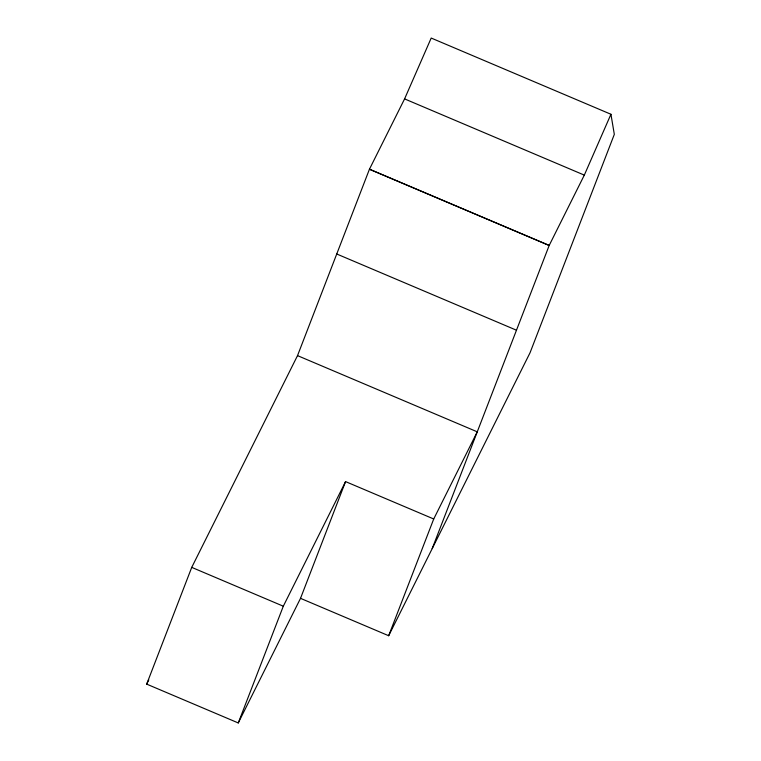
<?xml version="1.0" encoding="UTF-8"?>
<svg xmlns="http://www.w3.org/2000/svg" width="761" height="761" viewBox="0 0 761 761"><rect width="100%" height="100%" fill="white"/><g stroke="black" fill="none" stroke-linecap="round" stroke-linejoin="round"><path stroke-width="1.14" d="M146.683 684.12L191.734 567.373L297.522 355.625L369.446 169.227L404.586 98.901L431.202 38.05L610.94 114.264L614.317 134.364L530.056 352.733L388.671 635.73L300.519 598.346L238.269 722.95L146.683 684.12L148.804 679.877M238.269 722.95L283.311 606.203L345.561 481.599L433.722 518.983L477.261 431.829L297.522 355.625M300.519 598.346L345.561 481.599M388.671 635.73L433.722 518.983M432.21 548.576L549.185 245.442L584.315 175.116L610.94 114.264M404.586 98.901L584.315 175.116M336.733 253.993L516.472 330.207M191.734 567.373L283.311 606.203M549.185 245.442L369.446 169.227L549.176 245.461"/></g></svg>
